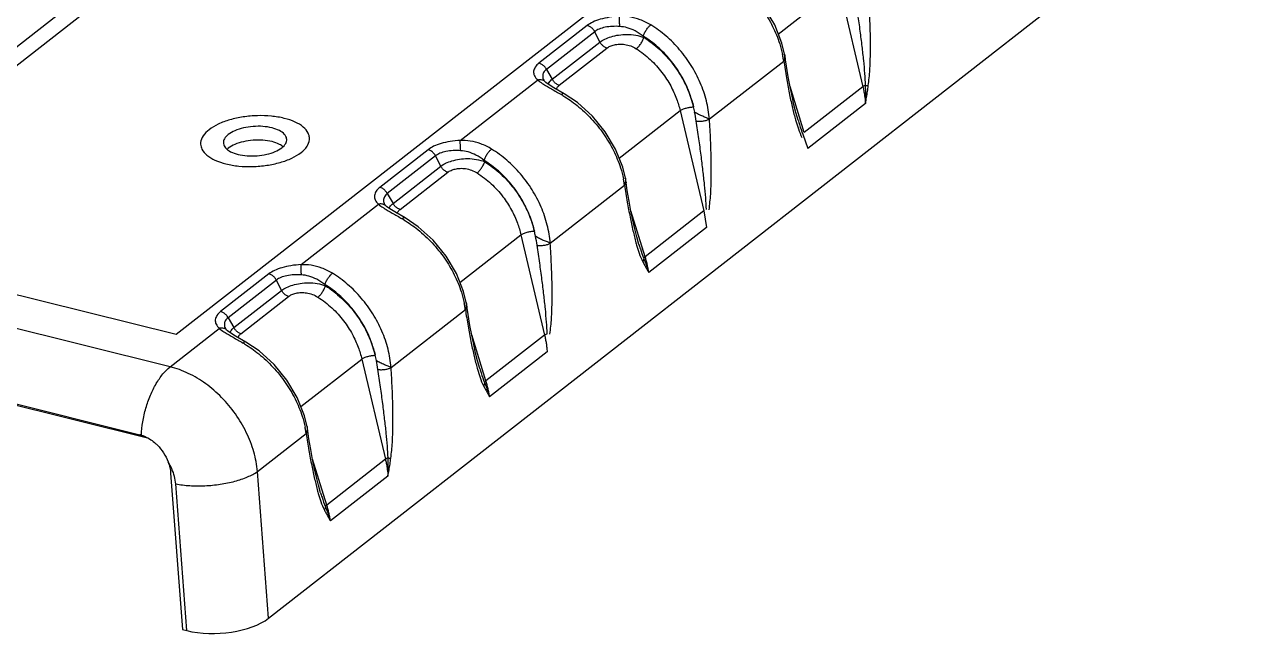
# Model space of a CAD drawing. Header units: inches. Extents: x 3700 to 4563, y 1353 to 2328.
# Drawn here: x 3986.23 to 4026.42, y 1474.1 to 1494.18 of the extents above; entities that cross this region are included whole.
import ezdxf

# ---------------------------------------------------------------- set-up
doc = ezdxf.new("R2010")
doc.units = ezdxf.units.IN
doc.header["$LTSCALE"] = 0.5
doc.layers.add('06___PRT_ALL_SURFS', color=7, linetype='Continuous')

msp = doc.modelspace()

# ---------------------------------------------------------------- linework, layer by layer
at = {"color": 7, "linetype": 'Continuous'}
for p, q in [((4013.132, 1514.622), (3978.088, 1487.299)), ((4013.17, 1514.04), (3978.683, 1487.151)), ((3991.205, 1484.036), (4026.248, 1511.359)), ((3994.231, 1474.734), (4031.805, 1504.03)), ((4004.68, 1494.151), (4003.097, 1492.917)), ((4011.147, 1493.215), (4011.147, 1493.215)), ((4008.684, 1491.089), (4011.12, 1492.988)), ((4000.517, 1490.385), (4003.053, 1492.363)), ((4003.237, 1492.233), (4003.243, 1492.229)), ((4003.293, 1492.313), (4003.292, 1492.314)), ((4013.802, 1491.598), (4011.914, 1490.126)), ((3999.462, 1490.082), (3997.879, 1488.849)), ((4005.929, 1489.147), (4005.929, 1489.146)), ((4003.466, 1487.02), (4005.902, 1488.919)), ((3995.299, 1486.317), (3997.835, 1488.294)), ((3998.019, 1488.165), (3998.025, 1488.161)), ((3998.075, 1488.244), (3998.074, 1488.245)), ((4008.584, 1487.53), (4006.696, 1486.058)), ((3978.088, 1487.299), (3991.205, 1484.036)), ((3991.007, 1482.97), (3976.119, 1486.674)), ((3994.243, 1486.014), (3992.661, 1484.78)), ((3998.248, 1482.952), (4000.683, 1484.851)), ((4000.711, 1485.078), (4000.711, 1485.077)), ((3975.223, 1484.423), (3990.016, 1480.743)), ((3990.305, 1480.62), (3975.78, 1484.234)), ((3991.007, 1482.97), (3992.617, 1484.226)), ((3992.801, 1484.096), (3992.807, 1484.092)), ((3992.856, 1484.175), (3992.855, 1484.176)), ((4003.366, 1483.461), (4001.478, 1481.989)), ((3990.016, 1480.743), (3990.105, 1480.712)), ((3990.064, 1480.73), (3990.106, 1480.716)), ((3993.871, 1479.539), (3995.465, 1480.782)), ((3995.493, 1481.01), (3995.493, 1481.009)), ((3991.022, 1479.488), (3991.405, 1474.365)), ((3994.231, 1474.734), (3993.871, 1479.539)), ((3991.547, 1474.329), (3991.187, 1479.135)), ((3998.147, 1479.392), (3996.26, 1477.921)), ((3991.405, 1474.365), (3991.547, 1474.329))]:
    msp.add_line(p, q, dxfattribs=at)
for p, q in [((4011.75, 1490.591), (4011.914, 1490.126)), ((4008.5, 1488.078), (4008.584, 1487.53))]:
    msp.add_line(p, q)
for centre, radius, start, end in [((4007.857, 1492.529), 3.294, 9.5294, 11.7489), ((4000.065, 1493.451), 13.9, 356.88, 358.9309), ((4007.961, 1492.547), 3.189, 7.9392, 9.5258), ((4003.15, 1492.162), 0.208, 46.9119, 56.5021), ((4001.693, 1493.645), 12.288, 353.166, 355.5649), ((4004.973, 1494.987), 3.255, 237.1015, 237.7708), ((4007.079, 1491.91), 6.73, 357.3409, 2.3961), ((4001.832, 1488.461), 3.967, 58.8979, 59.7122), ((4018.275, 1492.955), 7.028, 195.2774, 195.9323), ((4002.639, 1488.461), 3.294, 9.5294, 11.7489), ((3994.847, 1489.382), 13.9, 356.88, 358.9309), ((4002.743, 1488.478), 3.189, 7.9392, 9.5258), ((3996.475, 1489.576), 12.288, 353.166, 355.5649), ((3999.755, 1490.918), 3.255, 237.1015, 237.7708), ((3997.931, 1488.093), 0.208, 46.9119, 56.5021), ((3996.614, 1484.392), 3.967, 58.8979, 59.7122), ((4013.057, 1488.886), 7.028, 195.2774, 195.9323), ((3997.42, 1484.392), 3.294, 9.5294, 11.7489), ((3997.524, 1484.41), 3.189, 7.9392, 9.5258), ((3989.629, 1485.314), 13.9, 356.88, 358.9309), ((3991.257, 1485.507), 12.288, 353.166, 355.5649), ((3994.537, 1486.85), 3.255, 237.1015, 237.7708), ((3992.713, 1484.024), 0.208, 46.9119, 56.5021), ((3991.396, 1480.324), 3.967, 58.8979, 59.7122), ((4007.839, 1484.818), 7.028, 195.2774, 195.9323), ((3989.783, 1479.807), 0.965, 73.0878, 76.0149), ((3992.202, 1480.324), 3.294, 9.5294, 11.7489), ((3992.306, 1480.341), 3.189, 7.9392, 9.5258), ((3984.411, 1481.245), 13.9, 356.88, 358.9309), ((3986.039, 1481.439), 12.288, 353.166, 355.5649), ((3991.424, 1479.705), 6.73, 357.3409, 2.3961), ((4002.621, 1480.749), 7.028, 195.2774, 195.9323)]:
    msp.add_arc(centre, radius, start, end, dxfattribs=at)
msp.add_ellipse((3992.588, 1475.145), major_axis=(1.947, 0.115), ratio=0.465239, start_param=-2.161849, end_param=-0.593792, dxfattribs=at)
for points, start_tangent, end_tangent in [([(4009.099, 1495.926), (4009.563, 1495.601), (4010.03, 1495.166), (4010.433, 1494.666), (4010.756, 1494.123), (4010.988, 1493.556), (4011.082, 1493.2)], (0.856254, -0.516554), (0.203503, -0.979074)), ([(4013.963, 1493.192), (4013.962, 1493.807), (4013.941, 1494.462), (4013.902, 1495.157)], (0.016915, 0.999857), (-0.066563, 0.997782)), ([(4005.735, 1494.454), (4005.402, 1494.42), (4005.107, 1494.354), (4004.863, 1494.262), (4004.68, 1494.151)], (-0.999017, -0.044329), (-0.78858, -0.614932)), ([(4006.763, 1494.171), (4006.411, 1494.342), (4006.064, 1494.432), (4005.735, 1494.454)], (-0.852959, 0.521977), (-0.999741, -0.02277)), ([(4005.745, 1494.119), (4005.74, 1494.251), (4005.736, 1494.369), (4005.735, 1494.454)], (-0.048528, 0.998822), (0.010414, 0.999946)), ([(4004.926, 1493.948), (4004.86, 1494.04), (4004.774, 1494.11), (4004.68, 1494.151)], (-0.472758, 0.881192), (-0.970424, 0.241408)), ([(4006.515, 1493.801), (4006.558, 1493.905), (4006.62, 1494.011), (4006.691, 1494.104), (4006.763, 1494.171)], (0.30528, 0.952263), (0.802004, 0.597319)), ([(4008.685, 1491.089), (4008.586, 1491.683), (4008.384, 1492.274), (4008.089, 1492.839), (4007.709, 1493.356), (4007.262, 1493.806), (4006.763, 1494.171)], (-0.077975, 0.996955), (-0.852968, 0.521963)), ([(4011.147, 1493.215), (4011.152, 1493.125), (4011.149, 1493.095)], (0.180894, -0.983503), (-0.143533, -0.989646)), ([(4003.097, 1492.917), (4002.976, 1492.791), (4002.922, 1492.651), (4002.946, 1492.506), (4003.053, 1492.363)], (-0.788632, -0.614865), (0.732067, -0.681232)), ([(4003.343, 1492.714), (4003.278, 1492.806), (4003.192, 1492.877), (4003.097, 1492.917)], (-0.472762, 0.88119), (-0.970423, 0.241412)), ([(4011.149, 1493.095), (4011.119, 1492.987)], (-0.143533, -0.989646), (-0.386005, -0.922497)), ([(4011.168, 1493.089), (4011.164, 1493.048), (4011.12, 1492.988)], (0.127296, -0.991865), (-0.744648, -0.667458)), ([(4011.12, 1492.988), (4011.209, 1492.437), (4011.302, 1491.941), (4011.397, 1491.497), (4011.496, 1491.103)], (0.150028, -0.988682), (0.263717, -0.9646)), ([(4003.264, 1492.335), (4003.172, 1492.37), (4003.054, 1492.363)], (-0.833879, 0.551947), (-0.965872, -0.25902)), ([(4003.054, 1492.363), (4003.205, 1492.254)], (0.771652, -0.636045), (0.839457, -0.543427)), ([(4003.243, 1492.229), (4003.503, 1492.075), (4003.833, 1491.886)], (0.846742, -0.532004), (0.863496, -0.504356)), ([(4003.923, 1491.917), (4003.89, 1491.92), (4003.833, 1491.886)], (-0.910436, 0.41365), (-0.774601, -0.63245)), ([(4013.718, 1492.147), (4013.746, 1492.017), (4013.769, 1491.882), (4013.788, 1491.742), (4013.802, 1491.598)], (0.226665, -0.973973), (0.071537, -0.997438)), ([(4013.802, 1491.598), (4013.835, 1491.795), (4013.868, 1491.99), (4013.894, 1492.182)], (0.167993, 0.985788), (0.153721, 0.988114)), ([(4013.803, 1492.192), (4013.839, 1492.188), (4013.871, 1492.185), (4013.89, 1492.184)], (0.993806, -0.11113), (0.997743, -0.067149)), ([(4003.881, 1491.857), (4004.345, 1491.532), (4004.812, 1491.097), (4005.215, 1490.598), (4005.538, 1490.055), (4005.77, 1489.488), (4005.864, 1489.131)], (0.856254, -0.516554), (0.203503, -0.979074)), ([(3995.572, 1490.477), (3995.531, 1490.626), (3995.371, 1490.822), (3995.103, 1490.987), (3994.745, 1491.109), (3994.323, 1491.181), (3993.864, 1491.197), (3993.4, 1491.156), (3992.962, 1491.061), (3992.581, 1490.919), (3992.282, 1490.738)], (-0.086813, 0.996225), (-0.788621, -0.61488)), ([(4008.685, 1491.089), (4008.59, 1491.128), (4008.467, 1491.177), (4008.33, 1491.239), (4008.201, 1491.315)], (-0.912304, 0.409515), (-0.822985, 0.568062)), ([(3992.282, 1490.738), (3992.086, 1490.533), (3992.005, 1490.315), (3992.005, 1490.265)], (-0.788621, -0.61488), (0.048766, -0.99881)), ([(3994.827, 1490.425), (3994.825, 1490.442), (3994.754, 1490.586), (3994.589, 1490.709), (3994.345, 1490.798), (3994.047, 1490.844), (3993.724, 1490.843), (3993.407, 1490.795), (3993.127, 1490.705), (3992.912, 1490.582)], (-0.048524, 0.998822), (-0.788621, -0.61488)), ([(4008.253, 1491.022), (4008.369, 1491.014), (4008.49, 1491.023), (4008.6, 1491.05), (4008.685, 1491.089)], (0.987382, -0.158354), (0.830226, 0.557427)), ([(4008.745, 1489.123), (4008.744, 1489.738), (4008.723, 1490.393), (4008.684, 1491.089)], (0.016915, 0.999857), (-0.066563, 0.997782)), ([(4011.517, 1491.026), (4011.601, 1490.762), (4011.716, 1490.481)], (0.274725, -0.961523), (0.433165, -0.901315)), ([(3992.912, 1490.582), (3992.783, 1490.437), (3992.751, 1490.302)], (-0.788621, -0.61488), (0.048524, -0.998822)), ([(3994.666, 1490.145), (3994.795, 1490.29), (3994.827, 1490.425)], (0.788621, 0.61488), (-0.048524, 0.998822)), ([(3995.296, 1489.989), (3995.492, 1490.194), (3995.572, 1490.412), (3995.572, 1490.477)], (0.788621, 0.61488), (-0.086813, 0.996225)), ([(4000.517, 1490.385), (4000.184, 1490.352), (3999.888, 1490.286), (3999.644, 1490.193), (3999.462, 1490.082)], (-0.999017, -0.044329), (-0.78858, -0.614932)), ([(4001.545, 1490.102), (4001.192, 1490.274), (4000.846, 1490.364), (4000.517, 1490.385)], (-0.852959, 0.521977), (-0.999741, -0.02277)), ([(4000.527, 1490.05), (4000.521, 1490.183), (4000.518, 1490.301), (4000.517, 1490.385)], (-0.048528, 0.998822), (0.010414, 0.999946)), ([(3992.005, 1490.265), (3992.047, 1490.101), (3992.207, 1489.905), (3992.475, 1489.74), (3992.832, 1489.618), (3993.255, 1489.546), (3993.714, 1489.53), (3994.178, 1489.571), (3994.616, 1489.666), (3994.997, 1489.808), (3995.296, 1489.989)], (0.048766, -0.99881), (0.788621, 0.61488)), ([(3992.751, 1490.302), (3992.752, 1490.285), (3992.823, 1490.141), (3992.988, 1490.018), (3993.232, 1489.93), (3993.53, 1489.883), (3993.854, 1489.884), (3994.171, 1489.932), (3994.451, 1490.022), (3994.666, 1490.145)], (0.048524, -0.998822), (0.788621, 0.61488)), ([(3999.707, 1489.88), (3999.642, 1489.971), (3999.556, 1490.042), (3999.462, 1490.082)], (-0.472758, 0.881192), (-0.970424, 0.241408)), ([(4001.297, 1489.733), (4001.34, 1489.836), (4001.401, 1489.942), (4001.473, 1490.035), (4001.545, 1490.102)], (0.30528, 0.952263), (0.802004, 0.597319)), ([(4003.466, 1487.021), (4003.367, 1487.615), (4003.166, 1488.205), (4002.87, 1488.77), (4002.491, 1489.288), (4002.043, 1489.738), (4001.545, 1490.102)], (-0.077975, 0.996955), (-0.852968, 0.521963)), ([(4005.929, 1489.146), (4005.934, 1489.056), (4005.931, 1489.026)], (0.180894, -0.983503), (-0.143533, -0.989646)), ([(3997.879, 1488.849), (3997.758, 1488.723), (3997.704, 1488.583), (3997.728, 1488.437), (3997.835, 1488.294)], (-0.788632, -0.614865), (0.732067, -0.681232)), ([(3998.125, 1488.646), (3998.059, 1488.738), (3997.974, 1488.808), (3997.879, 1488.849)], (-0.472762, 0.88119), (-0.970423, 0.241412)), ([(4005.931, 1489.026), (4005.901, 1488.919)], (-0.143533, -0.989646), (-0.386005, -0.922497)), ([(4005.95, 1489.021), (4005.946, 1488.98), (4005.902, 1488.919)], (0.127296, -0.991865), (-0.744648, -0.667458)), ([(4005.902, 1488.919), (4005.991, 1488.368), (4006.084, 1487.872), (4006.179, 1487.429), (4006.277, 1487.035)], (0.150028, -0.988682), (0.263717, -0.9646)), ([(3998.046, 1488.267), (3997.954, 1488.302), (3997.835, 1488.294)], (-0.833879, 0.551947), (-0.965872, -0.25902)), ([(3997.835, 1488.294), (3997.987, 1488.185)], (0.771652, -0.636045), (0.839457, -0.543427)), ([(3998.025, 1488.161), (3998.285, 1488.007), (3998.614, 1487.818)], (0.846742, -0.532004), (0.863496, -0.504356)), ([(3998.704, 1487.848), (3998.672, 1487.851), (3998.614, 1487.818)], (-0.910436, 0.41365), (-0.774601, -0.63245)), ([(3998.663, 1487.789), (3999.127, 1487.464), (3999.594, 1487.028), (3999.997, 1486.529), (4000.32, 1485.986), (4000.552, 1485.419), (4000.646, 1485.063)], (0.856254, -0.516554), (0.203503, -0.979074)), ([(4003.466, 1487.021), (4003.372, 1487.059), (4003.248, 1487.108), (4003.112, 1487.171), (4002.983, 1487.246)], (-0.912304, 0.409515), (-0.822985, 0.568062)), ([(4003.035, 1486.953), (4003.151, 1486.945), (4003.272, 1486.955), (4003.382, 1486.981), (4003.466, 1487.021)], (0.987382, -0.158354), (0.830226, 0.557427)), ([(4003.526, 1485.054), (4003.526, 1485.67), (4003.505, 1486.324), (4003.466, 1487.02)], (0.016915, 0.999857), (-0.066563, 0.997782)), ([(4006.299, 1486.957), (4006.382, 1486.693), (4006.498, 1486.413)], (0.274725, -0.961523), (0.433165, -0.901315)), ([(3995.299, 1486.317), (3994.965, 1486.283), (3994.67, 1486.217), (3994.426, 1486.125), (3994.243, 1486.014)], (-0.999017, -0.044329), (-0.78858, -0.614932)), ([(3996.326, 1486.034), (3995.974, 1486.205), (3995.627, 1486.295), (3995.299, 1486.316)], (-0.852959, 0.521977), (-0.999741, -0.02277)), ([(3995.309, 1485.982), (3995.303, 1486.114), (3995.3, 1486.232), (3995.299, 1486.317)], (-0.048528, 0.998822), (0.010414, 0.999946)), ([(4006.532, 1486.522), (4006.526, 1486.486), (4006.515, 1486.449), (4006.498, 1486.413)], (-0.059711, -0.998216), (-0.490237, -0.871589)), ([(4006.498, 1486.413), (4006.562, 1486.294), (4006.628, 1486.176), (4006.696, 1486.058)], (0.470268, -0.882524), (0.496921, -0.867796)), ([(4006.532, 1486.522), (4006.565, 1486.436), (4006.595, 1486.356), (4006.622, 1486.283), (4006.645, 1486.217), (4006.664, 1486.157), (4006.682, 1486.104), (4006.696, 1486.058)], (0.368358, -0.929684), (0.292884, -0.956148)), ([(4006.696, 1486.058), (4006.673, 1486.191), (4006.646, 1486.323), (4006.613, 1486.452), (4006.576, 1486.578)], (-0.144965, 0.989437), (-0.298547, 0.954395)), ([(3994.489, 1485.811), (3994.423, 1485.903), (3994.338, 1485.973), (3994.243, 1486.014)], (-0.472758, 0.881192), (-0.970424, 0.241408)), ([(3996.079, 1485.664), (3996.122, 1485.768), (3996.183, 1485.873), (3996.255, 1485.967), (3996.326, 1486.034)], (0.30528, 0.952263), (0.802004, 0.597319)), ([(3998.248, 1482.952), (3998.149, 1483.546), (3997.948, 1484.137), (3997.652, 1484.701), (3997.273, 1485.219), (3996.825, 1485.669), (3996.326, 1486.034)], (-0.077975, 0.996955), (-0.852968, 0.521963)), ([(3992.661, 1484.78), (3992.54, 1484.654), (3992.486, 1484.514), (3992.51, 1484.369), (3992.617, 1484.226)], (-0.788632, -0.614865), (0.732067, -0.681232)), ([(3992.907, 1484.577), (3992.841, 1484.669), (3992.756, 1484.739), (3992.661, 1484.78)], (-0.472762, 0.88119), (-0.970423, 0.241412)), ([(4000.713, 1484.957), (4000.683, 1484.85)], (-0.143533, -0.989646), (-0.386005, -0.922497)), ([(4000.731, 1484.952), (4000.727, 1484.911), (4000.683, 1484.851)], (0.127296, -0.991865), (-0.744648, -0.667458)), ([(4000.683, 1484.851), (4000.773, 1484.299), (4000.865, 1483.804), (4000.961, 1483.36), (4001.059, 1482.966)], (0.150028, -0.988682), (0.263717, -0.9646)), ([(4000.711, 1485.077), (4000.716, 1484.988), (4000.713, 1484.957)], (0.180894, -0.983503), (-0.143533, -0.989646)), ([(3992.828, 1484.198), (3992.736, 1484.233), (3992.617, 1484.226)], (-0.833879, 0.551947), (-0.965872, -0.25902)), ([(3992.617, 1484.226), (3992.769, 1484.117)], (0.771652, -0.636045), (0.839457, -0.543427)), ([(3992.807, 1484.092), (3993.067, 1483.938), (3993.396, 1483.749)], (0.846742, -0.532004), (0.863496, -0.504356)), ([(4003.282, 1484.01), (4003.309, 1483.88), (4003.333, 1483.745), (4003.352, 1483.605), (4003.366, 1483.461)], (0.226665, -0.973973), (0.071537, -0.997438)), ([(3993.486, 1483.78), (3993.454, 1483.783), (3993.396, 1483.749)], (-0.910436, 0.41365), (-0.774601, -0.63245)), ([(3993.445, 1483.72), (3993.908, 1483.395), (3994.375, 1482.96), (3994.779, 1482.461), (3995.102, 1481.917), (3995.334, 1481.351), (3995.428, 1480.994)], (0.856254, -0.516554), (0.203503, -0.979074)), ([(3998.248, 1482.952), (3998.154, 1482.99), (3998.03, 1483.04), (3997.894, 1483.102), (3997.765, 1483.178)], (-0.912304, 0.409515), (-0.822985, 0.568062)), ([(3990.064, 1480.73), (3990.109, 1481.169), (3990.209, 1481.613), (3990.358, 1482.037), (3990.547, 1482.418), (3990.768, 1482.735), (3991.007, 1482.97)], (0.039233, 0.99923), (0.788621, 0.61488)), ([(3993.871, 1479.539), (3993.747, 1480.183), (3993.501, 1480.822), (3993.145, 1481.425), (3992.694, 1481.964), (3992.171, 1482.415), (3991.6, 1482.756), (3991.007, 1482.97)], (-0.094308, 0.995543), (-0.970401, 0.241501)), ([(3997.817, 1482.885), (3997.932, 1482.876), (3998.054, 1482.886), (3998.164, 1482.912), (3998.248, 1482.952)], (0.987382, -0.158354), (0.830226, 0.557427)), ([(3998.308, 1480.986), (3998.308, 1481.601), (3998.286, 1482.256), (3998.248, 1482.952)], (0.016915, 0.999857), (-0.066563, 0.997782)), ([(4001.081, 1482.889), (4001.164, 1482.625), (4001.279, 1482.344)], (0.274725, -0.961523), (0.433165, -0.901315)), ([(4001.314, 1482.454), (4001.308, 1482.417), (4001.297, 1482.381), (4001.279, 1482.344)], (-0.059711, -0.998216), (-0.490237, -0.871589)), ([(4001.279, 1482.344), (4001.344, 1482.226), (4001.41, 1482.108), (4001.478, 1481.989)], (0.470268, -0.882524), (0.496921, -0.867796)), ([(4001.314, 1482.454), (4001.347, 1482.367), (4001.377, 1482.287), (4001.403, 1482.214), (4001.426, 1482.148), (4001.446, 1482.088), (4001.463, 1482.035), (4001.478, 1481.989)], (0.368358, -0.929684), (0.292884, -0.956148)), ([(4001.478, 1481.989), (4001.455, 1482.123), (4001.428, 1482.254), (4001.395, 1482.383), (4001.358, 1482.51)], (-0.144965, 0.989437), (-0.298547, 0.954395)), ([(3990.106, 1480.716), (3990.329, 1480.609), (3990.49, 1480.493)], (0.943557, -0.331211), (0.766324, -0.642455)), ([(3995.495, 1480.889), (3995.464, 1480.782)], (-0.143533, -0.989646), (-0.386005, -0.922497)), ([(3995.513, 1480.884), (3995.509, 1480.843), (3995.465, 1480.782)], (0.127296, -0.991865), (-0.744648, -0.667458)), ([(3995.465, 1480.782), (3995.555, 1480.231), (3995.647, 1479.735), (3995.743, 1479.291), (3995.841, 1478.897)], (0.150028, -0.988682), (0.263717, -0.9646)), ([(3995.493, 1481.009), (3995.498, 1480.919), (3995.495, 1480.889)], (0.180894, -0.983503), (-0.143533, -0.989646)), ([(3990.49, 1480.493), (3990.582, 1480.409), (3990.792, 1480.147), (3990.939, 1479.855)], (0.766324, -0.642455), (0.351552, -0.936168)), ([(3998.063, 1479.941), (3998.091, 1479.811), (3998.115, 1479.676), (3998.134, 1479.537), (3998.147, 1479.392)], (0.226665, -0.973973), (0.071537, -0.997438)), ([(3998.147, 1479.392), (3998.181, 1479.59), (3998.213, 1479.785), (3998.239, 1479.977)], (0.167993, 0.985788), (0.153721, 0.988114)), ([(3998.148, 1479.986), (3998.184, 1479.982), (3998.216, 1479.979), (3998.235, 1479.978)], (0.993806, -0.11113), (0.997743, -0.067149)), ([(3990.939, 1479.855), (3990.995, 1479.665), (3991.022, 1479.488)], (0.351552, -0.936168), (0.07474, -0.997203)), ([(3991.187, 1479.135), (3991.147, 1479.379), (3991.063, 1479.623), (3990.939, 1479.855)], (-0.074921, 0.997189), (-0.537663, 0.84316)), ([(3991.187, 1479.135), (3991.646, 1479.078), (3992.145, 1479.074), (3992.65, 1479.123), (3993.127, 1479.222), (3993.544, 1479.364), (3993.871, 1479.539)], (0.981901, -0.189397), (0.824701, 0.565569)), ([(3995.863, 1478.82), (3995.946, 1478.556), (3996.061, 1478.276)], (0.274725, -0.961523), (0.433165, -0.901315)), ([(3996.095, 1478.385), (3996.09, 1478.349), (3996.079, 1478.312), (3996.061, 1478.276)], (-0.059711, -0.998216), (-0.490237, -0.871589)), ([(3996.061, 1478.276), (3996.126, 1478.157), (3996.192, 1478.039), (3996.26, 1477.921)], (0.470268, -0.882524), (0.496921, -0.867796)), ([(3996.095, 1478.385), (3996.129, 1478.299), (3996.159, 1478.219), (3996.185, 1478.146), (3996.208, 1478.079), (3996.228, 1478.02), (3996.245, 1477.967), (3996.26, 1477.921)], (0.368358, -0.929684), (0.292884, -0.956148)), ([(3996.26, 1477.921), (3996.237, 1478.054), (3996.209, 1478.185), (3996.177, 1478.315), (3996.14, 1478.441)], (-0.144965, 0.989437), (-0.298547, 0.954395))]:
    msp.add_spline(points, degree=3, dxfattribs=dict(at, start_tangent=start_tangent, end_tangent=end_tangent))
msp.add_open_spline([(3994.708, 1490.181), (3994.672, 1490.211), (3994.556, 1490.282), (3994.334, 1490.358), (3994.04, 1490.4), (3993.724, 1490.399), (3993.414, 1490.353), (3993.138, 1490.268), (3992.977, 1490.181), (3992.912, 1490.13)], degree=3, knots=[0.242478, 0.242478, 0.242478, 0.242478, 0.383234, 0.642562, 0.944306, 1.267794, 1.588487, 1.882315, 2.130154, 2.130154, 2.130154, 2.130154], dxfattribs=at)
msp.add_open_spline([(3992.912, 1490.13), (3992.898, 1490.119), (3992.884, 1490.107), (3992.87, 1490.095)], degree=3, dxfattribs=at)
at = {"layer": '06___PRT_ALL_SURFS', "color": 7, "linetype": 'Continuous'}
for p, q in [((4010.943, 1493.872), (4012.942, 1495.432)), ((4012.942, 1495.432), (4013.718, 1492.147)), ((4004.926, 1493.948), (4003.343, 1492.714)), ((4005.094, 1493.61), (4004.926, 1493.948)), ((4003.53, 1492.391), (4005.094, 1493.61)), ((4006.537, 1493.757), (4006.515, 1493.801)), ((4003.762, 1492.192), (4005.325, 1493.411)), ((4011.158, 1493.154), (4011.147, 1493.215)), ((4011.211, 1492.819), (4011.158, 1493.154)), ((4003.261, 1492.349), (4003.262, 1492.348)), ((4003.266, 1492.341), (4003.262, 1492.349)), ((4003.343, 1492.714), (4003.53, 1492.391)), ((4003.923, 1491.918), (4003.587, 1492.113)), ((4011.794, 1490.647), (4011.329, 1492.151)), ((4013.718, 1492.147), (4011.794, 1490.647)), ((4005.724, 1489.804), (4007.724, 1491.363)), ((4007.724, 1491.363), (4008.5, 1488.078)), ((4011.591, 1491.053), (4011.593, 1491.049)), ((3999.707, 1489.88), (3998.125, 1488.646)), ((3998.312, 1488.322), (3999.876, 1489.542)), ((3999.876, 1489.542), (3999.707, 1489.88)), ((4001.319, 1489.689), (4001.297, 1489.733)), ((3998.543, 1488.124), (4000.107, 1489.343)), ((4005.94, 1489.086), (4005.929, 1489.147)), ((4005.992, 1488.75), (4005.94, 1489.086)), ((3998.125, 1488.646), (3998.312, 1488.322)), ((3998.048, 1488.273), (3998.043, 1488.28)), ((3998.043, 1488.28), (3998.044, 1488.28)), ((3998.705, 1487.849), (3998.368, 1488.044)), ((4006.576, 1486.578), (4006.111, 1488.083)), ((4008.5, 1488.078), (4006.576, 1486.578)), ((4000.506, 1485.735), (4002.506, 1487.294)), ((4002.506, 1487.294), (4003.282, 1484.01)), ((4006.373, 1486.984), (4006.374, 1486.98)), ((3994.489, 1485.811), (3992.907, 1484.577)), ((3994.657, 1485.473), (3994.489, 1485.811)), ((3996.1, 1485.62), (3996.079, 1485.664)), ((3993.094, 1484.254), (3994.657, 1485.473)), ((3993.325, 1484.055), (3994.889, 1485.274)), ((4000.722, 1485.017), (4000.711, 1485.078)), ((4000.774, 1484.682), (4000.722, 1485.017)), ((3992.907, 1484.577), (3993.094, 1484.254)), ((3992.83, 1484.204), (3992.825, 1484.212)), ((3992.825, 1484.212), (3992.825, 1484.211)), ((3993.487, 1483.781), (3993.15, 1483.976)), ((4001.358, 1482.51), (4000.893, 1484.014)), ((4003.282, 1484.01), (4001.358, 1482.51)), ((3995.288, 1481.667), (3997.288, 1483.226)), ((3997.288, 1483.226), (3998.063, 1479.941)), ((4001.155, 1482.915), (4001.156, 1482.911)), ((3995.503, 1480.949), (3995.493, 1481.01)), ((3995.556, 1480.613), (3995.503, 1480.949)), ((3996.14, 1478.441), (3995.675, 1479.945)), ((3998.063, 1479.941), (3996.14, 1478.441)), ((3995.937, 1478.847), (3995.938, 1478.843))]:
    msp.add_line(p, q, dxfattribs=at)
for points in [[(4011.147, 1493.215), (4011.06, 1493.575), (4010.826, 1494.169), (4010.49, 1494.735), (4010.067, 1495.251), (4009.573, 1495.695), (4009.141, 1495.986)], [(4011.593, 1491.049), (4011.521, 1491.298), (4011.456, 1491.557), (4011.393, 1491.838), (4011.332, 1492.14), (4011.271, 1492.465), (4011.211, 1492.819)], [(4003.292, 1492.314), (4003.279, 1492.326), (4003.266, 1492.341)], [(4003.587, 1492.113), (4003.431, 1492.21), (4003.321, 1492.288), (4003.293, 1492.313)], [(4005.929, 1489.146), (4005.842, 1489.506), (4005.608, 1490.1), (4005.272, 1490.667), (4004.849, 1491.183), (4004.355, 1491.627), (4003.923, 1491.918)], [(4006.374, 1486.98), (4006.303, 1487.229), (4006.238, 1487.489), (4006.175, 1487.769), (4006.113, 1488.071), (4006.053, 1488.397), (4005.992, 1488.75)], [(3998.074, 1488.245), (3998.061, 1488.257), (3998.048, 1488.273)], [(3998.368, 1488.044), (3998.212, 1488.141), (3998.103, 1488.219), (3998.075, 1488.244)], [(4000.711, 1485.077), (4000.624, 1485.437), (4000.389, 1486.032), (4000.054, 1486.598), (3999.63, 1487.114), (3999.137, 1487.558), (3998.705, 1487.849)], [(4001.156, 1482.912), (4001.085, 1483.161), (4001.02, 1483.42), (4000.957, 1483.701), (4000.895, 1484.003), (4000.834, 1484.328), (4000.774, 1484.682)], [(3992.855, 1484.176), (3992.843, 1484.189), (3992.83, 1484.204)], [(3993.15, 1483.976), (3992.994, 1484.073), (3992.885, 1484.151), (3992.856, 1484.175)], [(3995.492, 1481.009), (3995.405, 1481.369), (3995.171, 1481.963), (3994.836, 1482.529), (3994.412, 1483.045), (3993.919, 1483.49), (3993.487, 1483.78)], [(3995.938, 1478.843), (3995.867, 1479.092), (3995.802, 1479.352), (3995.739, 1479.632), (3995.677, 1479.934), (3995.616, 1480.26), (3995.556, 1480.613)]]:
    msp.add_lwpolyline(points, dxfattribs=at)
for centre, radius, start, end in [((4001.709, 1489.99), 6.626, 11.5309, 13.0269), ((4002.405, 1490.129), 5.916, 8.6831, 11.5663), ((3996.491, 1485.922), 6.626, 11.5309, 13.0269), ((3997.187, 1486.06), 5.916, 8.6831, 11.5663), ((3991.273, 1481.853), 6.626, 11.5309, 13.0269), ((3991.969, 1481.992), 5.916, 8.6831, 11.5663)]:
    msp.add_arc(centre, radius, start, end, dxfattribs=at)
for points, start_tangent, end_tangent in [([(4013.803, 1492.192), (4013.782, 1492.576), (4013.743, 1493.003), (4013.692, 1493.468), (4013.63, 1493.968), (4013.557, 1494.507), (4013.472, 1495.09)], (-0.020278, 0.999794), (-0.150133, 0.988666)), ([(4005.745, 1494.119), (4005.5, 1494.122), (4005.265, 1494.093), (4005.07, 1494.033), (4004.926, 1493.948)], (-0.997569, 0.069687), (-0.775107, -0.63183)), ([(4006.515, 1493.801), (4006.249, 1493.974), (4005.989, 1494.077), (4005.745, 1494.119)], (-0.787318, 0.616548), (-0.997554, 0.069905)), ([(4005.094, 1493.61), (4005.255, 1493.706), (4005.463, 1493.785), (4005.708, 1493.84), (4005.979, 1493.861), (4006.267, 1493.835), (4006.537, 1493.757)], (0.801518, 0.59797), (0.928875, -0.370393)), ([(4005.325, 1493.411), (4005.236, 1493.454), (4005.156, 1493.523), (4005.094, 1493.61)], (-0.957117, 0.289701), (-0.472763, 0.881189)), ([(4005.325, 1493.411), (4005.431, 1493.474), (4005.568, 1493.519), (4005.73, 1493.54), (4005.91, 1493.53), (4006.103, 1493.48), (4006.287, 1493.389)], (0.788442, 0.615109), (0.847569, -0.530685)), ([(4006.287, 1493.389), (4006.358, 1493.456), (4006.431, 1493.549), (4006.493, 1493.654), (4006.537, 1493.757)], (0.802408, 0.596776), (0.314665, 0.949203)), ([(4008.164, 1491.484), (4007.996, 1492.027), (4007.735, 1492.551), (4007.394, 1493.032), (4006.984, 1493.455), (4006.515, 1493.801)], (-0.220689, 0.975344), (-0.85237, 0.52294)), ([(4006.537, 1493.757), (4007.054, 1493.361), (4007.487, 1492.887), (4007.81, 1492.391), (4008.03, 1491.913), (4008.164, 1491.484)], (0.848448, -0.529278), (0.229892, -0.973216)), ([(4006.287, 1493.389), (4006.746, 1493.036), (4007.129, 1492.613), (4007.415, 1492.171), (4007.608, 1491.746), (4007.724, 1491.363)], (0.847631, -0.530586), (0.225872, -0.974157)), ([(4003.343, 1492.714), (4003.249, 1492.612), (4003.218, 1492.492), (4003.253, 1492.363), (4003.261, 1492.349)], (-0.801844, -0.597534), (0.497498, -0.867465)), ([(4003.403, 1492.227), (4003.429, 1492.282), (4003.53, 1492.391)], (0.314509, 0.949254), (0.77547, 0.631384)), ([(4003.762, 1492.192), (4003.672, 1492.235), (4003.592, 1492.303), (4003.53, 1492.391)], (-0.957119, 0.289696), (-0.472758, 0.881192)), ([(4003.671, 1492.062), (4003.693, 1492.118), (4003.762, 1492.192)], (0.200875, 0.979617), (0.788799, 0.614651)), ([(4013.803, 1492.192), (4013.757, 1492.17), (4013.718, 1492.147)], (-0.920107, -0.391667), (-0.828001, -0.560727)), ([(4007.724, 1491.363), (4007.811, 1491.409), (4007.925, 1491.448), (4008.048, 1491.474), (4008.164, 1491.484)], (0.828001, 0.560727), (0.999998, 0.001794)), ([(4008.585, 1488.123), (4008.564, 1488.507), (4008.525, 1488.934), (4008.474, 1489.399), (4008.412, 1489.899), (4008.339, 1490.439), (4008.253, 1491.022)], (-0.020278, 0.999794), (-0.150133, 0.988666)), ([(4011.593, 1491.049), (4011.638, 1490.905), (4011.75, 1490.591)], (0.295315, -0.9554), (0.379656, -0.925128)), ([(4000.527, 1490.05), (4000.282, 1490.053), (4000.047, 1490.024), (3999.852, 1489.965), (3999.707, 1489.88)], (-0.997569, 0.069687), (-0.775107, -0.63183)), ([(4001.297, 1489.733), (4001.031, 1489.905), (4000.771, 1490.008), (4000.527, 1490.05)], (-0.787318, 0.616548), (-0.997554, 0.069905)), ([(3999.876, 1489.542), (4000.037, 1489.637), (4000.245, 1489.717), (4000.489, 1489.772), (4000.761, 1489.792), (4001.049, 1489.766), (4001.319, 1489.689)], (0.801518, 0.59797), (0.928875, -0.370393)), ([(4000.107, 1489.343), (4000.018, 1489.385), (3999.938, 1489.454), (3999.876, 1489.542)], (-0.957117, 0.289701), (-0.472763, 0.881189)), ([(4001.068, 1489.32), (4001.14, 1489.387), (4001.212, 1489.48), (4001.275, 1489.586), (4001.319, 1489.689)], (0.802408, 0.596776), (0.314665, 0.949203)), ([(4002.946, 1487.415), (4002.778, 1487.959), (4002.517, 1488.483), (4002.176, 1488.963), (4001.765, 1489.386), (4001.297, 1489.733)], (-0.220689, 0.975344), (-0.85237, 0.52294)), ([(4001.319, 1489.689), (4001.836, 1489.293), (4002.268, 1488.818), (4002.592, 1488.322), (4002.812, 1487.845), (4002.946, 1487.415)], (0.848448, -0.529278), (0.229892, -0.973216)), ([(4000.107, 1489.343), (4000.213, 1489.405), (4000.35, 1489.45), (4000.511, 1489.472), (4000.691, 1489.462), (4000.885, 1489.411), (4001.068, 1489.32)], (0.788442, 0.615109), (0.847569, -0.530685)), ([(4001.068, 1489.32), (4001.528, 1488.967), (4001.911, 1488.544), (4002.197, 1488.103), (4002.39, 1487.678), (4002.506, 1487.294)], (0.847631, -0.530586), (0.225872, -0.974157)), ([(3998.125, 1488.646), (3998.031, 1488.544), (3998, 1488.423), (3998.035, 1488.295), (3998.043, 1488.28)], (-0.801844, -0.597534), (0.497498, -0.867465)), ([(3998.185, 1488.158), (3998.211, 1488.213), (3998.312, 1488.322)], (0.314509, 0.949254), (0.77547, 0.631384)), ([(3998.543, 1488.124), (3998.454, 1488.166), (3998.374, 1488.235), (3998.312, 1488.322)], (-0.957119, 0.289696), (-0.472758, 0.881192)), ([(3998.453, 1487.994), (3998.475, 1488.05), (3998.543, 1488.124)], (0.200875, 0.979617), (0.788799, 0.614651)), ([(4002.506, 1487.294), (4002.593, 1487.34), (4002.707, 1487.379), (4002.829, 1487.406), (4002.946, 1487.415)], (0.828001, 0.560727), (0.999998, 0.001794)), ([(4003.367, 1484.055), (4003.345, 1484.438), (4003.307, 1484.866), (4003.256, 1485.33), (4003.194, 1485.83), (4003.121, 1486.37), (4003.035, 1486.953)], (-0.020278, 0.999794), (-0.150133, 0.988666)), ([(4006.375, 1486.98), (4006.42, 1486.836), (4006.532, 1486.522)], (0.295315, -0.9554), (0.379656, -0.925128)), ([(4006.576, 1486.578), (4006.549, 1486.55), (4006.532, 1486.522)], (-0.748069, -0.663621), (-0.392568, -0.919723)), ([(3995.309, 1485.982), (3995.064, 1485.985), (3994.829, 1485.956), (3994.634, 1485.896), (3994.489, 1485.811)], (-0.997569, 0.069687), (-0.775107, -0.63183)), ([(3996.079, 1485.664), (3995.813, 1485.836), (3995.553, 1485.94), (3995.309, 1485.982)], (-0.787318, 0.616548), (-0.997554, 0.069905)), ([(3994.657, 1485.473), (3994.819, 1485.568), (3995.027, 1485.648), (3995.271, 1485.703), (3995.542, 1485.724), (3995.83, 1485.698), (3996.1, 1485.62)], (0.801518, 0.59797), (0.928875, -0.370393)), ([(3995.85, 1485.252), (3995.922, 1485.319), (3995.994, 1485.412), (3996.057, 1485.517), (3996.1, 1485.62)], (0.802408, 0.596776), (0.314665, 0.949203)), ([(3997.728, 1483.347), (3997.56, 1483.89), (3997.299, 1484.414), (3996.958, 1484.895), (3996.547, 1485.318), (3996.079, 1485.664)], (-0.220689, 0.975344), (-0.85237, 0.52294)), ([(3996.1, 1485.62), (3996.618, 1485.224), (3997.05, 1484.75), (3997.374, 1484.254), (3997.593, 1483.776), (3997.728, 1483.347)], (0.848448, -0.529278), (0.229892, -0.973216)), ([(3994.889, 1485.274), (3994.799, 1485.317), (3994.719, 1485.386), (3994.657, 1485.473)], (-0.957117, 0.289701), (-0.472763, 0.881189)), ([(3994.889, 1485.274), (3994.995, 1485.337), (3995.132, 1485.382), (3995.293, 1485.403), (3995.473, 1485.393), (3995.667, 1485.343), (3995.85, 1485.252)], (0.788442, 0.615109), (0.847569, -0.530685)), ([(3995.85, 1485.252), (3996.31, 1484.898), (3996.693, 1484.476), (3996.978, 1484.034), (3997.172, 1483.609), (3997.288, 1483.226)], (0.847631, -0.530586), (0.225872, -0.974157)), ([(3992.907, 1484.577), (3992.813, 1484.475), (3992.782, 1484.355), (3992.817, 1484.226), (3992.825, 1484.212)], (-0.801844, -0.597534), (0.497498, -0.867465)), ([(3992.967, 1484.089), (3992.993, 1484.144), (3993.094, 1484.254)], (0.314509, 0.949254), (0.77547, 0.631384)), ([(3993.325, 1484.055), (3993.236, 1484.098), (3993.156, 1484.166), (3993.094, 1484.254)], (-0.957119, 0.289696), (-0.472758, 0.881192)), ([(3993.234, 1483.925), (3993.257, 1483.981), (3993.325, 1484.055)], (0.200875, 0.979617), (0.788799, 0.614651)), ([(4003.367, 1484.055), (4003.32, 1484.033), (4003.282, 1484.01)], (-0.920107, -0.391667), (-0.828001, -0.560727)), ([(3997.288, 1483.226), (3997.375, 1483.272), (3997.488, 1483.311), (3997.611, 1483.337), (3997.728, 1483.347)], (0.828001, 0.560727), (0.999998, 0.001794)), ([(3998.149, 1479.986), (3998.127, 1480.37), (3998.089, 1480.797), (3998.038, 1481.262), (3997.976, 1481.762), (3997.902, 1482.302), (3997.817, 1482.885)], (-0.020278, 0.999794), (-0.150133, 0.988666)), ([(4001.156, 1482.911), (4001.202, 1482.768), (4001.314, 1482.454)], (0.295315, -0.9554), (0.379656, -0.925128)), ([(4001.358, 1482.51), (4001.33, 1482.481), (4001.314, 1482.454)], (-0.748069, -0.663621), (-0.392568, -0.919723)), ([(3998.149, 1479.986), (3998.102, 1479.964), (3998.063, 1479.941)], (-0.920107, -0.391667), (-0.828001, -0.560727)), ([(3995.938, 1478.843), (3995.984, 1478.699), (3996.095, 1478.385)], (0.295315, -0.9554), (0.379656, -0.925128)), ([(3996.14, 1478.441), (3996.112, 1478.413), (3996.095, 1478.385)], (-0.748069, -0.663621), (-0.392568, -0.919723))]:
    msp.add_spline(points, degree=3, dxfattribs=dict(at, start_tangent=start_tangent, end_tangent=end_tangent))

doc.saveas('drawing.dxf')
